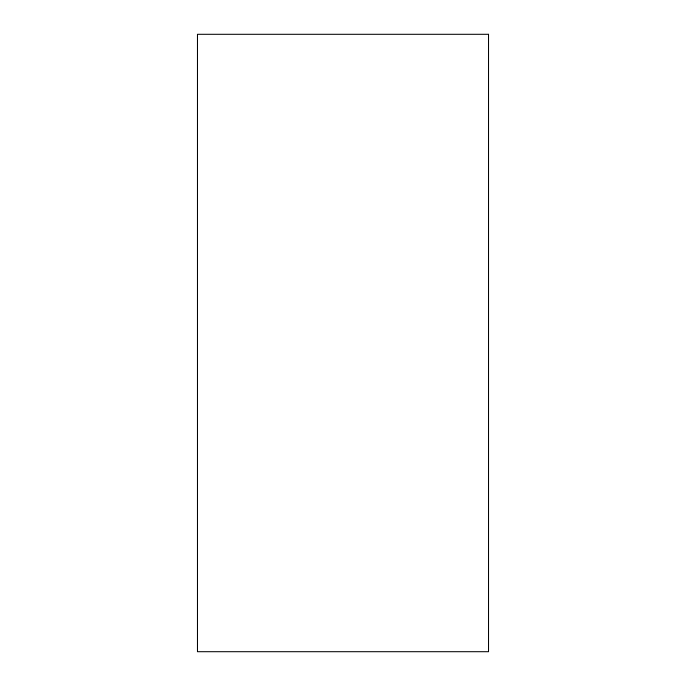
<?xml version="1.0" encoding="UTF-8"?>
<svg xmlns="http://www.w3.org/2000/svg" width="686" height="686" viewBox="0 0 686 686"><rect width="100%" height="100%" fill="white"/><g stroke="black" fill="none" stroke-linecap="round" stroke-linejoin="round"><path stroke-width="1.03" d="M488.526 34.3L197.474 34.3L197.474 651.7L488.526 651.7L488.526 34.3"/></g></svg>
